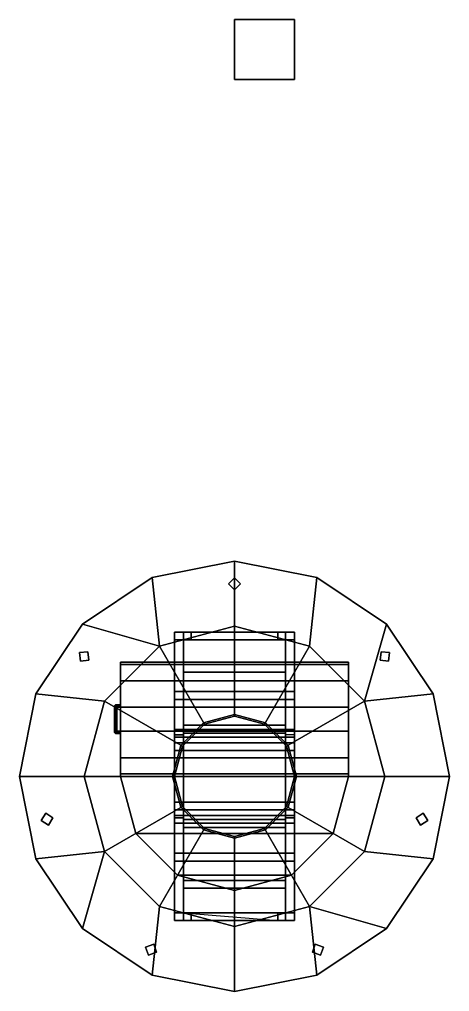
# Model space of a CAD drawing. Header units: millimetres. Extents: x -3.6 to 3.6, y -3.6 to 12.6.
import ezdxf

# ---------------------------------------------------------------- set-up
doc = ezdxf.new("R2010")
doc.units = ezdxf.units.MM
for name, color, linetype in [('antenna', 3, 'Continuous'), ('ladder', 6, 'Continuous'), ('turret', 2, 'Continuous')]:
    doc.layers.add(name, color=color, linetype=linetype)

msp = doc.modelspace()

# ---------------------------------------------------------------- linework, layer by layer
for points in [[(1, 12.59, -0.66), (1, 12.59, -1.66), (0, 12.59, -1.66), (0, 12.59, -0.66)], [(1, 12.59, -1.66), (1, 11.59, -1.66), (0, 11.59, -1.66), (0, 12.59, -1.66)], [(0, 12.59, -1.66), (0, 11.59, -1.66), (0, 11.59, -0.66), (0, 12.59, -0.66)], [(0, 12.59, -0.66), (0, 11.59, -0.66), (1, 11.59, -0.66), (1, 12.59, -0.66)], [(1, 11.59, -0.66), (1, 11.59, -1.66), (1, 12.59, -1.66), (1, 12.59, -0.66)], [(0, 11.59, -0.66), (0, 11.59, -1.66), (1, 11.59, -1.66), (1, 11.59, -0.66)], [(0, 3.58, 0.31), (-1.37, 3.307, 0.31), (-1.37, 3.307, 0.46), (0, 3.58, 0.46)], [(0, 3.58, 0.46), (-1.37, 3.307, 0.46), (-1.25, 2.165, 0.46), (0, 2.5, 0.46)], [(1.37, 3.307, 0.31), (0, 3.58, 0.31), (0, 3.58, 0.46), (1.37, 3.307, 0.46)], [(1.37, 3.307, 0.46), (0, 3.58, 0.46), (0, 2.5, 0.46), (1.25, 2.165, 0.46)], [(-1.37, 3.307, 0.31), (-2.531, 2.531, 0.31), (-2.531, 2.531, 0.46), (-1.37, 3.307, 0.46)], [(-1.37, 3.307, 0.46), (-2.531, 2.531, 0.46), (-1.25, 2.165, 0.46)], [(0, 3.3), (-0.1, 3.2), (-0.1, 3.2, 0.31), (0, 3.3, 0.31)], [(0.1, 3.2), (0, 3.3), (0, 3.3, 0.31), (0.1, 3.2, 0.31)], [(2.531, 2.531, 0.46), (1.37, 3.307, 0.46), (1.25, 2.165, 0.46), (2.165, 1.25, 0.46)], [(2.531, 2.531, 0.31), (1.37, 3.307, 0.31), (1.37, 3.307, 0.46), (2.531, 2.531, 0.46)], [(-0.1, 3.2), (0, 3.1), (0, 3.1, 0.31), (-0.1, 3.2, 0.31)], [(0, 3.1), (0.1, 3.2), (0.1, 3.2, 0.31), (0, 3.1, 0.31)], [(-2.531, 2.531, 0.31), (-3.307, 1.37, 0.31), (-3.307, 1.37, 0.46), (-2.531, 2.531, 0.46)], [(-2.531, 2.531, 0.46), (-3.307, 1.37, 0.46), (-2.165, 1.25, 0.46), (-1.25, 2.165, 0.46)], [(0, 2.5, 0.46), (-1.25, 2.165, 0.46), (-1.25, 2.165, 0.69), (0, 2.5, 0.69)], [(0, 2.5, 0.69), (-1.25, 2.165, 0.69), (-0.5, 0.866, 0.69), (0, 1, 0.69)], [(1.25, 2.165, 0.46), (0, 2.5, 0.46), (0, 2.5, 0.69), (1.25, 2.165, 0.69)], [(1.25, 2.165, 0.69), (0, 2.5, 0.69), (0, 1, 0.69), (0.5, 0.866, 0.69)], [(3.307, 1.37, 0.46), (2.531, 2.531, 0.46), (2.165, 1.25, 0.46)], [(3.307, 1.37, 0.31), (2.531, 2.531, 0.31), (2.531, 2.531, 0.46), (3.307, 1.37, 0.46)], [(-1.25, 2.165, 0.46), (-2.165, 1.25, 0.46), (-2.165, 1.25, 0.69), (-1.25, 2.165, 0.69)], [(-1.25, 2.165, 0.69), (-2.165, 1.25, 0.69), (-0.866, 0.5, 0.69), (-0.5, 0.866, 0.69)], [(2.165, 1.25, 0.69), (1.25, 2.165, 0.69), (0.5, 0.866, 0.69), (0.866, 0.5, 0.69)], [(2.165, 1.25, 0.46), (1.25, 2.165, 0.46), (1.25, 2.165, 0.69), (2.165, 1.25, 0.69)], [(-2.44, 2.073), (-2.58, 2.058), (-2.58, 2.058, 0.31), (-2.44, 2.073, 0.31)], [(-2.58, 2.058), (-2.564, 1.917), (-2.564, 1.917, 0.31), (-2.58, 2.058, 0.31)], [(-2.424, 1.933), (-2.44, 2.073), (-2.44, 2.073, 0.31), (-2.424, 1.933, 0.31)], [(2.44, 2.073), (2.424, 1.933), (2.424, 1.933, 0.31), (2.44, 2.073, 0.31)], [(2.58, 2.058), (2.44, 2.073), (2.44, 2.073, 0.31), (2.58, 2.058, 0.31)], [(2.564, 1.917), (2.58, 2.058), (2.58, 2.058, 0.31), (2.564, 1.917, 0.31)], [(-2.564, 1.917), (-2.424, 1.933), (-2.424, 1.933, 0.31), (-2.564, 1.917, 0.31)], [(2.424, 1.933), (2.564, 1.917), (2.564, 1.917, 0.31), (2.424, 1.933, 0.31)], [(-3.307, 1.37, 0.31), (-3.58, 0, 0.31), (-3.58, 0, 0.46), (-3.307, 1.37, 0.46)], [(-3.307, 1.37, 0.46), (-3.58, 0, 0.46), (-2.5, 0, 0.46), (-2.165, 1.25, 0.46)], [(3.58, 0, 0.46), (3.307, 1.37, 0.46), (2.165, 1.25, 0.46), (2.5, 0, 0.46)], [(3.58, 0, 0.31), (3.307, 1.37, 0.31), (3.307, 1.37, 0.46), (3.58, 0, 0.46)], [(-2.165, 1.25, 0.46), (-2.5, 0, 0.46), (-2.5, 0, 0.69), (-2.165, 1.25, 0.69)], [(-2.165, 1.25, 0.69), (-2.5, 0, 0.69), (-1, 0, 0.69), (-0.866, 0.5, 0.69)], [(2.5, 0, 0.69), (2.165, 1.25, 0.69), (0.866, 0.5, 0.69), (1, 0, 0.69)], [(2.5, 0, 0.46), (2.165, 1.25, 0.46), (2.165, 1.25, 0.69), (2.5, 0, 0.69)], [(0, 1, 0.82), (-0.5, 0.866, 0.82), (-0.515, 0.892, 0.86), (0, 1.03, 0.86)], [(-0.5, 0.866, 0.94), (0, 1, 0.94), (0, 1.03, 0.9), (-0.515, 0.892, 0.9)], [(0, 1.03, 0.86), (-0.515, 0.892, 0.86), (-0.515, 0.892, 0.9), (0, 1.03, 0.9)], [(0, 1, 0.94), (-0.5, 0.866, 0.94), (-0.5, 0.866, 1.09), (0, 1, 1.09)], [(0, 1, 0.69), (-0.5, 0.866, 0.69), (-0.5, 0.866, 0.82), (0, 1, 0.82)], [(0.5, 0.866, 0.82), (0, 1, 0.82), (0, 1.03, 0.86), (0.515, 0.892, 0.86)], [(0, 1, 0.94), (0.5, 0.866, 0.94), (0.515, 0.892, 0.9), (0, 1.03, 0.9)], [(0.515, 0.892, 0.86), (0, 1.03, 0.86), (0, 1.03, 0.9), (0.515, 0.892, 0.9)], [(0.5, 0.866, 0.94), (0, 1, 0.94), (0, 1, 1.09), (0.5, 0.866, 1.09)], [(0.5, 0.866, 0.69), (0, 1, 0.69), (0, 1, 0.82), (0.5, 0.866, 0.82)], [(-0.5, 0.866, 0.82), (-0.866, 0.5, 0.82), (-0.892, 0.515, 0.86), (-0.515, 0.892, 0.86)], [(-0.866, 0.5, 0.94), (-0.5, 0.866, 0.94), (-0.515, 0.892, 0.9), (-0.892, 0.515, 0.9)], [(-0.515, 0.892, 0.86), (-0.892, 0.515, 0.86), (-0.892, 0.515, 0.9), (-0.515, 0.892, 0.9)], [(-0.5, 0.866, 0.94), (-0.866, 0.5, 0.94), (-0.866, 0.5, 1.09), (-0.5, 0.866, 1.09)], [(-0.5, 0.866, 0.69), (-0.866, 0.5, 0.69), (-0.866, 0.5, 0.82), (-0.5, 0.866, 0.82)], [(0.866, 0.5, 0.82), (0.5, 0.866, 0.82), (0.515, 0.892, 0.86), (0.892, 0.515, 0.86)], [(0.5, 0.866, 0.94), (0.866, 0.5, 0.94), (0.892, 0.515, 0.9), (0.515, 0.892, 0.9)], [(0.866, 0.5, 0.94), (0.5, 0.866, 0.94), (0.5, 0.866, 1.09), (0.866, 0.5, 1.09)], [(0.866, 0.5, 0.69), (0.5, 0.866, 0.69), (0.5, 0.866, 0.82), (0.866, 0.5, 0.82)], [(0.892, 0.515, 0.86), (0.515, 0.892, 0.86), (0.515, 0.892, 0.9), (0.892, 0.515, 0.9)], [(-0.866, 0.5, 0.82), (-1, 0, 0.82), (-1.03, 0, 0.86), (-0.892, 0.515, 0.86)], [(-1, 0, 0.94), (-0.866, 0.5, 0.94), (-0.892, 0.515, 0.9), (-1.03, 0, 0.9)], [(-0.892, 0.515, 0.86), (-1.03, 0, 0.86), (-1.03, 0, 0.9), (-0.892, 0.515, 0.9)], [(-0.866, 0.5, 0.94), (-1, 0, 0.94), (-1, 0, 1.09), (-0.866, 0.5, 1.09)], [(-0.866, 0.5, 0.69), (-1, 0, 0.69), (-1, 0, 0.82), (-0.866, 0.5, 0.82)], [(1, 0, 0.82), (0.866, 0.5, 0.82), (0.892, 0.515, 0.86), (1.03, 0, 0.86)], [(0.866, 0.5, 0.94), (1, 0, 0.94), (1.03, 0, 0.9), (0.892, 0.515, 0.9)], [(1, 0, 0.94), (0.866, 0.5, 0.94), (0.866, 0.5, 1.09), (1, 0, 1.09)], [(1, 0, 0.69), (0.866, 0.5, 0.69), (0.866, 0.5, 0.82), (1, 0, 0.82)], [(1.03, 0, 0.86), (0.892, 0.515, 0.86), (0.892, 0.515, 0.9), (1.03, 0, 0.9)], [(-3.58, 0, 0.31), (-3.307, -1.37, 0.31), (-3.307, -1.37, 0.46), (-3.58, 0, 0.46)], [(-3.58, 0, 0.46), (-3.307, -1.37, 0.46), (-2.165, -1.25, 0.46), (-2.5, 0, 0.46)], [(-2.5, 0, 0.46), (-2.165, -1.25, 0.46), (-2.165, -1.25, 0.69), (-2.5, 0, 0.69)], [(-2.5, 0, 0.69), (-2.165, -1.25, 0.69), (-0.866, -0.5, 0.69), (-1, 0, 0.69)], [(-1, 0, 0.82), (-0.866, -0.5, 0.82), (-0.892, -0.515, 0.86), (-1.03, 0, 0.86)], [(-1.03, 0, 0.86), (-0.892, -0.515, 0.86), (-0.892, -0.515, 0.9), (-1.03, 0, 0.9)], [(-1, 0, 0.94), (-0.866, -0.5, 0.94), (-0.866, -0.5, 1.09), (-1, 0, 1.09)], [(-1, 0, 0.69), (-0.866, -0.5, 0.69), (-0.866, -0.5, 0.82), (-1, 0, 0.82)], [(0.866, -0.5, 0.94), (1, 0, 0.94), (1, 0, 1.09), (0.866, -0.5, 1.09)], [(0.866, -0.5, 0.82), (1, 0, 0.82), (1.03, 0, 0.86), (0.892, -0.515, 0.86)], [(0.866, -0.5, 0.69), (1, 0, 0.69), (1, 0, 0.82), (0.866, -0.5, 0.82)], [(0.892, -0.515, 0.86), (1.03, 0, 0.86), (1.03, 0, 0.9), (0.892, -0.515, 0.9)], [(2.165, -1.25, 0.46), (2.5, 0, 0.46), (2.5, 0, 0.69), (2.165, -1.25, 0.69)], [(3.307, -1.37, 0.31), (3.58, 0, 0.31), (3.58, 0, 0.46), (3.307, -1.37, 0.46)], [(-0.866, -0.5, 0.94), (-1, 0, 0.94), (-1.03, 0, 0.9), (-0.892, -0.515, 0.9)], [(1, 0, 0.94), (0.866, -0.5, 0.94), (0.892, -0.515, 0.9), (1.03, 0, 0.9)], [(2.165, -1.25, 0.69), (2.5, 0, 0.69), (1, 0, 0.69), (0.866, -0.5, 0.69)], [(3.307, -1.37, 0.46), (3.58, 0, 0.46), (2.5, 0, 0.46), (2.165, -1.25, 0.46)], [(-3.142, -0.615), (-3.217, -0.734), (-3.217, -0.734, 0.31), (-3.142, -0.615, 0.31)], [(-3.022, -0.69), (-3.142, -0.615), (-3.142, -0.615, 0.31), (-3.022, -0.69, 0.31)], [(-2.165, -1.25, 0.69), (-1.25, -2.165, 0.69), (-0.5, -0.866, 0.69), (-0.866, -0.5, 0.69)], [(-0.866, -0.5, 0.82), (-0.5, -0.866, 0.82), (-0.515, -0.892, 0.86), (-0.892, -0.515, 0.86)], [(-0.5, -0.866, 0.94), (-0.866, -0.5, 0.94), (-0.892, -0.515, 0.9), (-0.515, -0.892, 0.9)], [(-0.892, -0.515, 0.86), (-0.515, -0.892, 0.86), (-0.515, -0.892, 0.9), (-0.892, -0.515, 0.9)], [(-0.866, -0.5, 0.94), (-0.5, -0.866, 0.94), (-0.5, -0.866, 1.09), (-0.866, -0.5, 1.09)], [(-0.866, -0.5, 0.69), (-0.5, -0.866, 0.69), (-0.5, -0.866, 0.82), (-0.866, -0.5, 0.82)], [(0.5, -0.866, 0.94), (0.866, -0.5, 0.94), (0.866, -0.5, 1.09), (0.5, -0.866, 1.09)], [(0.5, -0.866, 0.82), (0.866, -0.5, 0.82), (0.892, -0.515, 0.86), (0.515, -0.892, 0.86)], [(0.5, -0.866, 0.69), (0.866, -0.5, 0.69), (0.866, -0.5, 0.82), (0.5, -0.866, 0.82)], [(0.866, -0.5, 0.94), (0.5, -0.866, 0.94), (0.515, -0.892, 0.9), (0.892, -0.515, 0.9)], [(1.25, -2.165, 0.69), (2.165, -1.25, 0.69), (0.866, -0.5, 0.69), (0.5, -0.866, 0.69)], [(0.515, -0.892, 0.86), (0.892, -0.515, 0.86), (0.892, -0.515, 0.9), (0.515, -0.892, 0.9)], [(3.142, -0.615), (3.022, -0.69), (3.022, -0.69, 0.31), (3.142, -0.615, 0.31)], [(3.217, -0.734), (3.142, -0.615), (3.142, -0.615, 0.31), (3.217, -0.734, 0.31)], [(-3.217, -0.734), (-3.098, -0.81), (-3.098, -0.81, 0.31), (-3.217, -0.734, 0.31)], [(-3.098, -0.81), (-3.022, -0.69), (-3.022, -0.69, 0.31), (-3.098, -0.81, 0.31)], [(3.022, -0.69), (3.098, -0.81), (3.098, -0.81, 0.31), (3.022, -0.69, 0.31)], [(3.098, -0.81), (3.217, -0.734), (3.217, -0.734, 0.31), (3.098, -0.81, 0.31)], [(-1.25, -2.165, 0.69), (0, -2.5, 0.69), (0, -1, 0.69), (-0.5, -0.866, 0.69)], [(-0.5, -0.866, 0.82), (0, -1, 0.82), (0, -1.03, 0.86), (-0.515, -0.892, 0.86)], [(0, -1, 0.94), (-0.5, -0.866, 0.94), (-0.515, -0.892, 0.9), (0, -1.03, 0.9)], [(-0.515, -0.892, 0.86), (0, -1.03, 0.86), (0, -1.03, 0.9), (-0.515, -0.892, 0.9)], [(-0.5, -0.866, 0.94), (0, -1, 0.94), (0, -1, 1.09), (-0.5, -0.866, 1.09)], [(-0.5, -0.866, 0.69), (0, -1, 0.69), (0, -1, 0.82), (-0.5, -0.866, 0.82)], [(0, -1, 0.94), (0.5, -0.866, 0.94), (0.5, -0.866, 1.09), (0, -1, 1.09)], [(0, -1, 0.82), (0.5, -0.866, 0.82), (0.515, -0.892, 0.86), (0, -1.03, 0.86)], [(0, -1, 0.69), (0.5, -0.866, 0.69), (0.5, -0.866, 0.82), (0, -1, 0.82)], [(0.5, -0.866, 0.94), (0, -1, 0.94), (0, -1.03, 0.9), (0.515, -0.892, 0.9)], [(0, -2.5, 0.69), (1.25, -2.165, 0.69), (0.5, -0.866, 0.69), (0, -1, 0.69)], [(0, -1.03, 0.86), (0.515, -0.892, 0.86), (0.515, -0.892, 0.9), (0, -1.03, 0.9)], [(-3.307, -1.37, 0.46), (-2.531, -2.531, 0.46), (-2.165, -1.25, 0.46)], [(-2.531, -2.531, 0.46), (-1.37, -3.307, 0.46), (-1.25, -2.165, 0.46), (-2.165, -1.25, 0.46)], [(-2.165, -1.25, 0.46), (-1.25, -2.165, 0.46), (-1.25, -2.165, 0.69), (-2.165, -1.25, 0.69)], [(1.25, -2.165, 0.46), (2.165, -1.25, 0.46), (2.165, -1.25, 0.69), (1.25, -2.165, 0.69)], [(2.531, -2.531, 0.46), (3.307, -1.37, 0.46), (2.165, -1.25, 0.46), (1.25, -2.165, 0.46)], [(-3.307, -1.37, 0.31), (-2.531, -2.531, 0.31), (-2.531, -2.531, 0.46), (-3.307, -1.37, 0.46)], [(2.531, -2.531, 0.31), (3.307, -1.37, 0.31), (3.307, -1.37, 0.46), (2.531, -2.531, 0.46)], [(-1.37, -3.307, 0.46), (0, -3.58, 0.46), (0, -2.5, 0.46), (-1.25, -2.165, 0.46)], [(-1.25, -2.165, 0.46), (0, -2.5, 0.46), (0, -2.5, 0.69), (-1.25, -2.165, 0.69)], [(0, -2.5, 0.46), (1.25, -2.165, 0.46), (1.25, -2.165, 0.69), (0, -2.5, 0.69)], [(0, -3.58, 0.46), (1.37, -3.307, 0.46), (1.25, -2.165, 0.46), (0, -2.5, 0.46)], [(1.37, -3.307, 0.46), (2.531, -2.531, 0.46), (1.25, -2.165, 0.46)], [(-2.531, -2.531, 0.31), (-1.37, -3.307, 0.31), (-1.37, -3.307, 0.46), (-2.531, -2.531, 0.46)], [(1.37, -3.307, 0.31), (2.531, -2.531, 0.31), (2.531, -2.531, 0.46), (1.37, -3.307, 0.46)], [(-1.345, -2.793), (-1.479, -2.84), (-1.479, -2.84, 0.31), (-1.345, -2.793, 0.31)], [(-1.479, -2.84), (-1.432, -2.973), (-1.432, -2.973, 0.31), (-1.479, -2.84, 0.31)], [(-1.298, -2.926), (-1.345, -2.793), (-1.345, -2.793, 0.31), (-1.298, -2.926, 0.31)], [(1.345, -2.793), (1.298, -2.926), (1.298, -2.926, 0.31), (1.345, -2.793, 0.31)], [(1.479, -2.84), (1.345, -2.793), (1.345, -2.793, 0.31), (1.479, -2.84, 0.31)], [(1.432, -2.973), (1.479, -2.84), (1.479, -2.84, 0.31), (1.432, -2.973, 0.31)], [(-1.432, -2.973), (-1.298, -2.926), (-1.298, -2.926, 0.31), (-1.432, -2.973, 0.31)], [(1.298, -2.926), (1.432, -2.973), (1.432, -2.973, 0.31), (1.298, -2.926, 0.31)], [(-1.37, -3.307, 0.31), (0, -3.58, 0.31), (0, -3.58, 0.46), (-1.37, -3.307, 0.46)], [(0, -3.58, 0.31), (1.37, -3.307, 0.31), (1.37, -3.307, 0.46), (0, -3.58, 0.46)]]:
    msp.add_3dface(points)
at = {"layer": 'antenna'}
for points in [[(-1, 2.4, 5.8), (-1, 2.4, 4.04), (-1, 2.27, 4.17), (-1, 2.27, 5.67)], [(-0.85, 2.4, 5.8), (-0.85, 2.4, 4.04), (-1, 2.4, 4.04), (-1, 2.4, 5.8)], [(-1, -2.27, 4.17), (-1, 2.27, 4.17), (-1, 2.4, 4.04), (-1, -2.4, 4.04)], [(-1, -2.4, 4.04), (-1, 2.4, 4.04), (-0.85, 2.4, 4.04), (-0.85, -2.4, 4.04)], [(-1, -2.4, 5.8), (-1, 2.4, 5.8), (-1, 2.27, 5.67), (-1, -2.27, 5.67)], [(-0.85, -2.4, 5.8), (-0.85, 2.4, 5.8), (-1, 2.4, 5.8), (-1, -2.4, 5.8)], [(-1, 2.27, 5.54), (-1, 2.27, 4.17), (-0.85, 2.27, 4.17), (-0.85, 2.27, 5.54)], [(-1, 0.56, 4.17), (-1, 2.27, 5.67), (-1, 2.27, 5.54), (-1, 0.69, 4.17)], [(-0.85, 0.56, 4.17), (-0.85, 2.27, 5.67), (-1, 2.27, 5.67), (-1, 0.56, 4.17)], [(-1, 0.69, 4.17), (-1, 2.27, 5.54), (-0.85, 2.27, 5.54), (-0.85, 0.69, 4.17)], [(-0.85, -2.27, 4.17), (-0.85, 2.27, 4.17), (-1, 2.27, 4.17), (-1, -2.27, 4.17)], [(-1, -2.27, 5.67), (-1, 2.27, 5.67), (-0.85, 2.27, 5.67), (-0.85, -2.27, 5.67)], [(-1, 2.27, 5.54), (-1, 2.27, 5.67), (-0.85, 2.27, 5.67), (-0.85, 2.27, 5.54)], [(-0.85, 2.27, 4.17), (-0.85, 2.4, 4.04), (-0.85, 2.4, 5.8), (-0.85, 2.27, 5.67)], [(-0.85, 2.27, 5.3), (-0.85, 2.4, 5.3), (0.72, 2.4, 4.47), (0.72, 2.27, 4.47)], [(0.72, 2.4, 4.47), (-0.85, 2.4, 5.3), (-0.72, 2.4, 5.3), (0.85, 2.4, 4.47)], [(-0.85, 2.4, 4.47), (0.72, 2.4, 5.3), (0.85, 2.4, 5.3), (-0.72, 2.4, 4.47)], [(-0.85, 2.27, 4.47), (0.72, 2.27, 5.3), (0.72, 2.4, 5.3), (-0.85, 2.4, 4.47)], [(-0.85, 2.4, 4.04), (-0.85, 2.27, 4.17), (-0.85, -2.27, 4.17), (-0.85, -2.4, 4.04)], [(0.85, 2.4, 4.34), (-0.85, 2.4, 4.34), (-0.85, 2.4, 4.47), (0.85, 2.4, 4.47)], [(-0.85, 2.27, 4.34), (-0.85, 2.4, 4.34), (0.85, 2.4, 4.34), (0.85, 2.27, 4.34)], [(-0.85, 2.27, 5.67), (-0.85, 2.4, 5.8), (-0.85, -2.4, 5.8), (-0.85, -2.27, 5.67)], [(0.85, 2.4, 5.3), (-0.85, 2.4, 5.3), (-0.85, 2.4, 5.43), (0.85, 2.4, 5.43)], [(-0.85, 2.27, 5.43), (-0.85, 2.4, 5.43), (-0.85, 2.4, 5.3), (-0.85, 2.27, 5.3)], [(-0.72, 2.27, 5.3), (-0.72, 2.4, 5.3), (-0.85, 2.4, 5.3), (-0.85, 2.27, 5.3)], [(0.85, 2.4, 5.43), (-0.85, 2.4, 5.43), (-0.85, 2.27, 5.43), (0.85, 2.27, 5.43)], [(-0.85, 2.27, 5.54), (-0.85, 2.27, 5.67), (-0.85, 0.56, 4.17), (-0.85, 0.69, 4.17)], [(0.85, 2.27, 4.47), (-0.72, 2.27, 5.3), (-0.85, 2.27, 5.3), (0.72, 2.27, 4.47)], [(-0.72, 2.27, 4.47), (0.85, 2.27, 5.3), (0.72, 2.27, 5.3), (-0.85, 2.27, 4.47)], [(0.85, 2.27, 4.47), (-0.85, 2.27, 4.47), (-0.85, 2.27, 4.34), (0.85, 2.27, 4.34)], [(0.85, 2.27, 5.43), (-0.85, 2.27, 5.43), (-0.85, 2.27, 5.3), (0.85, 2.27, 5.3)], [(0.85, 2.4, 4.47), (-0.72, 2.4, 5.3), (-0.72, 2.27, 5.3), (0.85, 2.27, 4.47)], [(0.85, 2.4, 5.3), (0.85, 2.27, 5.3), (-0.72, 2.27, 4.47), (-0.72, 2.4, 4.47)], [(0.72, 2.4, 4.47), (-0.72, 2.4, 4.47), (-0.72, 2.27, 4.47), (0.72, 2.27, 4.47)], [(-0.72, 2.27, 5.3), (-0.72, 2.4, 5.3), (0.72, 2.4, 5.3), (0.72, 2.27, 5.3)], [(0.85, 2.4, 5.8), (0.85, 2.4, 4.04), (0.85, 2.27, 4.17), (0.85, 2.27, 5.67)], [(1, 2.4, 5.8), (1, 2.4, 4.04), (0.85, 2.4, 4.04), (0.85, 2.4, 5.8)], [(0.85, -2.27, 4.17), (0.85, 2.27, 4.17), (0.85, 2.4, 4.04), (0.85, -2.4, 4.04)], [(0.85, -2.4, 4.04), (0.85, 2.4, 4.04), (1, 2.4, 4.04), (1, -2.4, 4.04)], [(0.85, -2.4, 5.8), (0.85, 2.4, 5.8), (0.85, 2.27, 5.67), (0.85, -2.27, 5.67)], [(1, -2.4, 5.8), (1, 2.4, 5.8), (0.85, 2.4, 5.8), (0.85, -2.4, 5.8)], [(0.85, 2.27, 5.67), (0.85, 2.27, 4.17), (1, 2.27, 4.17), (1, 2.27, 5.67)], [(0.85, 0.69, 4.17), (0.85, 2.27, 5.54), (1, 2.27, 5.54), (1, 0.69, 4.17)], [(1, 0.56, 4.17), (1, 2.27, 5.67), (0.85, 2.27, 5.67), (0.85, 0.56, 4.17)], [(0.85, 0.56, 4.17), (0.85, 2.27, 5.67), (0.85, 2.27, 5.54), (0.85, 0.69, 4.17)], [(1, -2.27, 4.17), (1, 2.27, 4.17), (0.85, 2.27, 4.17), (0.85, -2.27, 4.17)], [(0.85, -2.27, 5.67), (0.85, 2.27, 5.67), (1, 2.27, 5.67), (1, -2.27, 5.67)], [(0.85, 2.27, 5.54), (0.85, 2.27, 5.67), (1, 2.27, 5.67), (1, 2.27, 5.54)], [(1, 2.27, 4.17), (1, 2.4, 4.04), (1, 2.4, 5.8), (1, 2.27, 5.67)], [(1, 2.4, 4.04), (1, 2.27, 4.17), (1, -2.27, 4.17), (1, -2.4, 4.04)], [(1, 2.27, 5.67), (1, 2.4, 5.8), (1, -2.4, 5.8), (1, -2.27, 5.67)], [(1, 2.27, 5.54), (1, 2.27, 5.67), (1, 0.56, 4.17), (1, 0.69, 4.17)], [(0.85, 1.86, 5.67), (-0.85, 1.86, 5.67), (-0.85, 1.86, 5.8), (0.85, 1.86, 5.8)], [(-0.85, 1.73, 5.67), (-0.85, 1.86, 5.67), (0.85, 1.86, 5.67), (0.85, 1.73, 5.67)], [(0.85, 1.86, 5.8), (-0.85, 1.86, 5.8), (-0.85, 1.73, 5.8), (0.85, 1.73, 5.8)], [(0.85, 1.73, 5.8), (-0.85, 1.73, 5.8), (-0.85, 1.73, 5.67), (0.85, 1.73, 5.67)], [(-0.85, 1.41, 4.04), (-0.85, 1.41, 3.453), (-1, 1.41, 3.453), (-1, 1.41, 4.04)], [(-1, 1.41, 4.04), (-1, 1.41, 3.453), (-1, 1.28, 3.476), (-1, 1.28, 4.04)], [(-0.85, 1.28, 3.476), (-0.85, 1.41, 3.453), (-0.85, 1.41, 4.04), (-0.85, 1.28, 4.04)], [(0.85, 1.41, 4.04), (-0.85, 1.41, 4.04), (-0.85, 1.41, 4.17), (0.85, 1.41, 4.17)], [(-0.85, 1.28, 4.04), (-0.85, 1.41, 4.04), (0.85, 1.41, 4.04), (0.85, 1.28, 4.04)], [(0.85, 1.41, 4.17), (-0.85, 1.41, 4.17), (-0.85, 1.28, 4.17), (0.85, 1.28, 4.17)], [(1, 1.41, 4.04), (1, 1.41, 3.453), (0.85, 1.41, 3.453), (0.85, 1.41, 4.04)], [(0.85, 1.41, 4.04), (0.85, 1.41, 3.453), (0.85, 1.28, 3.476), (0.85, 1.28, 4.04)], [(1, 1.28, 3.476), (1, 1.41, 3.453), (1, 1.41, 4.04), (1, 1.28, 4.04)], [(-1, 1.28, 4.04), (-1, 0.78, 3.62), (-0.85, 0.78, 3.62), (-0.85, 1.28, 4.04)], [(-1, 1.28, 3.92), (-1, 0.78, 3.5), (-1, 0.78, 3.62), (-1, 1.28, 4.04)], [(-0.85, 1.28, 3.92), (-0.85, 0.78, 3.5), (-1, 0.78, 3.5), (-1, 1.28, 3.92)], [(-1, 1.28, 3.92), (-1, 1.28, 3.476), (-0.85, 1.28, 3.476), (-0.85, 1.28, 3.92)], [(-0.85, 0.78, 3.62), (-0.85, 0.78, 3.5), (-0.85, 1.28, 3.92), (-0.85, 1.28, 4.04)], [(0.85, 1.28, 4.17), (-0.85, 1.28, 4.17), (-0.85, 1.28, 4.04), (0.85, 1.28, 4.04)], [(1, 1.28, 3.92), (1, 0.78, 3.5), (0.85, 0.78, 3.5), (0.85, 1.28, 3.92)], [(0.85, 1.28, 3.92), (0.85, 0.78, 3.5), (0.85, 0.78, 3.62), (0.85, 1.28, 4.04)], [(0.85, 1.28, 4.04), (0.85, 0.78, 3.62), (1, 0.78, 3.62), (1, 1.28, 4.04)], [(0.85, 1.28, 3.92), (0.85, 1.28, 3.476), (1, 1.28, 3.476), (1, 1.28, 3.92)], [(1, 0.78, 3.62), (1, 0.78, 3.5), (1, 1.28, 3.92), (1, 1.28, 4.04)], [(0.85, 0.85, 5.67), (-0.85, 0.85, 5.67), (-0.85, 0.85, 5.8), (0.85, 0.85, 5.8)], [(-0.85, 0.72, 5.67), (-0.85, 0.85, 5.67), (0.85, 0.85, 5.67), (0.85, 0.72, 5.67)], [(0.85, 0.85, 5.8), (-0.85, 0.85, 5.8), (-0.85, 0.72, 5.8), (0.85, 0.72, 5.8)], [(-1, 0.78, 4.04), (-1, 0.78, 3.62), (-1, 0.65, 3.482), (-1, 0.65, 4.04)], [(-0.85, 0.78, 4.04), (-0.85, 0.78, 3.62), (-1, 0.78, 3.62), (-1, 0.78, 4.04)], [(-1, 0.78, 3.62), (-1, 0.78, 3.5), (-1, 0.75, 3.5)], [(-1, 0.78, 3.62), (-1, 0.75, 3.5), (-1, 0.65, 3.482)], [(-0.85, 0.69, 4.17), (-0.85, 0.56, 4.17), (-1, 0.56, 4.17), (-1, 0.69, 4.17)], [(-1, 0.65, 4.04), (-1, 0.65, 3.482), (-0.85, 0.65, 3.482), (-0.85, 0.65, 4.04)], [(-0.85, 0.65, 3.482), (-0.85, 0.78, 3.62), (-0.85, 0.78, 4.04), (-0.85, 0.65, 4.04)], [(0.85, 0.78, 4.04), (-0.85, 0.78, 4.04), (-0.85, 0.78, 4.17), (0.85, 0.78, 4.17)], [(-0.85, 0.65, 4.04), (-0.85, 0.78, 4.04), (0.85, 0.78, 4.04), (0.85, 0.65, 4.04)], [(0.85, 0.78, 4.17), (-0.85, 0.78, 4.17), (-0.85, 0.65, 4.17), (0.85, 0.65, 4.17)], [(-0.85, 0.75, 3.5), (-0.85, 0.78, 3.5), (-0.85, 0.78, 3.62)], [(-0.85, 0.65, 3.482), (-0.85, 0.75, 3.5), (-0.85, 0.78, 3.62)], [(0.85, 0.72, 5.8), (-0.85, 0.72, 5.8), (-0.85, 0.72, 5.67), (0.85, 0.72, 5.67)], [(0.85, 0.65, 4.17), (-0.85, 0.65, 4.17), (-0.85, 0.65, 4.04), (0.85, 0.65, 4.04)], [(1, 0.78, 4.04), (1, 0.78, 3.62), (0.85, 0.78, 3.62), (0.85, 0.78, 4.04)], [(0.85, 0.78, 4.04), (0.85, 0.78, 3.62), (0.85, 0.65, 3.482), (0.85, 0.65, 4.04)], [(0.85, 0.78, 3.62), (0.85, 0.75, 3.5), (0.85, 0.65, 3.482)], [(0.85, 0.78, 3.62), (0.85, 0.78, 3.5), (0.85, 0.75, 3.5)], [(0.85, 0.65, 4.04), (0.85, 0.65, 3.482), (1, 0.65, 3.482), (1, 0.65, 4.04)], [(1, 0.65, 3.482), (1, 0.78, 3.62), (1, 0.78, 4.04), (1, 0.65, 4.04)], [(1, 0.65, 3.482), (1, 0.75, 3.5), (1, 0.78, 3.62)], [(1, 0.75, 3.5), (1, 0.78, 3.5), (1, 0.78, 3.62)], [(-1, 0.56, 5.67), (-1, 0.56, 4.17), (-1, 0.43, 4.17), (-1, 0.43, 5.67)], [(-0.85, 0.56, 5.67), (-0.85, 0.56, 4.17), (-1, 0.56, 4.17), (-1, 0.56, 5.67)], [(-1, 0.43, 4.17), (-1, 0.56, 4.17), (-0.85, 0.56, 4.17), (-0.85, 0.43, 4.17)], [(-0.85, 0.43, 4.17), (-0.85, 0.56, 4.17), (-0.85, 0.56, 5.67), (-0.85, 0.43, 5.67)], [(-0.85, 0.43, 4.17), (-0.85, 0.56, 4.17), (-0.85, 0.56, 4.04), (-0.85, 0.43, 4.04)], [(0.85, 0.56, 4.04), (-0.85, 0.56, 4.04), (-0.85, 0.56, 4.17), (0.85, 0.56, 4.17)], [(-0.85, 0.43, 4.04), (-0.85, 0.56, 4.04), (0.85, 0.56, 4.04), (0.85, 0.43, 4.04)], [(0.85, 0.56, 4.17), (-0.85, 0.56, 4.17), (-0.85, 0.43, 4.17), (0.85, 0.43, 4.17)], [(0.85, 0.56, 5.8), (-0.85, 0.56, 5.8), (-0.85, 0.43, 5.8), (0.85, 0.43, 5.8)], [(-0.85, 0.43, 5.67), (-0.85, 0.56, 5.67), (0.85, 0.56, 5.67), (0.85, 0.43, 5.67)], [(0.85, 0.56, 5.67), (-0.85, 0.56, 5.67), (-0.85, 0.56, 5.8), (0.85, 0.56, 5.8)], [(1, 0.56, 5.67), (1, 0.56, 4.17), (0.85, 0.56, 4.17), (0.85, 0.56, 5.67)], [(0.85, 0.56, 5.67), (0.85, 0.56, 4.17), (0.85, 0.43, 4.17), (0.85, 0.43, 5.67)], [(0.85, 0.43, 4.04), (0.85, 0.56, 4.04), (0.85, 0.56, 4.17), (0.85, 0.43, 4.17)], [(0.85, 0.43, 4.17), (0.85, 0.56, 4.17), (1, 0.56, 4.17), (1, 0.43, 4.17)], [(1, 0.43, 4.17), (1, 0.56, 4.17), (1, 0.56, 5.67), (1, 0.43, 5.67)], [(-1, 0.43, 5.67), (-1, 0.43, 4.17), (-0.85, 0.43, 4.17), (-0.85, 0.43, 5.67)], [(0.85, 0.43, 4.17), (-0.85, 0.43, 4.17), (-0.85, 0.43, 4.04), (0.85, 0.43, 4.04)], [(0.85, 0.43, 5.8), (-0.85, 0.43, 5.8), (-0.85, 0.43, 5.67), (0.85, 0.43, 5.67)], [(0.85, 0.43, 5.67), (0.85, 0.43, 4.17), (1, 0.43, 4.17), (1, 0.43, 5.67)], [(-1, -2.4, 1.44), (-1, -2.27, 1.57), (-1, 0, 1.57), (-1, 0, 1.44)], [(-1, 0, 1.57), (-1, -2.27, 1.57), (-0.85, -2.27, 1.57), (-0.85, 0, 1.57)], [(-0.85, 0, 1.44), (-0.85, -2.4, 1.44), (-1, -2.4, 1.44), (-1, 0, 1.44)], [(-1, -2.27, 3.07), (-1, -2.4, 3.2), (-1, 0, 3.2), (-1, 0, 3.07)], [(-1, 0, 3.2), (-1, -2.4, 3.2), (-0.85, -2.4, 3.2), (-0.85, 0, 3.2)], [(-0.85, 0, 3.07), (-0.85, -2.27, 3.07), (-1, -2.27, 3.07), (-1, 0, 3.07)], [(-0.85, 0, 1.57), (-0.85, -2.27, 1.57), (-0.85, -2.4, 1.44), (-0.85, 0, 1.44)], [(-0.85, 0, 3.2), (-0.85, -2.4, 3.2), (-0.85, -2.27, 3.07), (-0.85, 0, 3.07)], [(1, 0, 1.44), (1, -2.4, 1.44), (0.85, -2.4, 1.44), (0.85, 0, 1.44)], [(0.85, -2.4, 1.44), (0.85, -2.27, 1.57), (0.85, 0, 1.57), (0.85, 0, 1.44)], [(0.85, 0, 1.57), (0.85, -2.27, 1.57), (1, -2.27, 1.57), (1, 0, 1.57)], [(0.85, 0, 3.2), (0.85, -2.4, 3.2), (1, -2.4, 3.2), (1, 0, 3.2)], [(0.85, -2.27, 3.07), (0.85, -2.4, 3.2), (0.85, 0, 3.2), (0.85, 0, 3.07)], [(1, 0, 3.07), (1, -2.27, 3.07), (0.85, -2.27, 3.07), (0.85, 0, 3.07)], [(1, 0, 1.57), (1, -2.27, 1.57), (1, -2.4, 1.44), (1, 0, 1.44)], [(1, 0, 3.2), (1, -2.4, 3.2), (1, -2.27, 3.07), (1, 0, 3.07)], [(-1, -0.43, 1.57), (-1, -0.56, 1.57), (-1, -0.56, 3.07), (-1, -0.43, 3.07)], [(-0.85, -0.43, 3.07), (-0.85, -0.43, 1.57), (-1, -0.43, 1.57), (-1, -0.43, 3.07)], [(-0.85, -0.43, 5.67), (-0.85, -0.43, 4.17), (-1, -0.43, 4.17), (-1, -0.43, 5.67)], [(-1, -0.43, 4.17), (-1, -0.56, 4.17), (-1, -0.56, 5.67), (-1, -0.43, 5.67)], [(-0.85, -0.43, 4.17), (-0.85, -0.56, 4.17), (-1, -0.56, 4.17), (-1, -0.43, 4.17)], [(-0.85, -0.56, 3.07), (-0.85, -0.56, 1.57), (-0.85, -0.43, 1.57), (-0.85, -0.43, 3.07)], [(-0.85, -0.43, 3.2), (0.85, -0.43, 3.2), (0.85, -0.43, 3.07), (-0.85, -0.43, 3.07)], [(-0.85, -0.56, 3.2), (0.85, -0.56, 3.2), (0.85, -0.43, 3.2), (-0.85, -0.43, 3.2)], [(0.85, -0.43, 3.07), (0.85, -0.56, 3.07), (-0.85, -0.56, 3.07), (-0.85, -0.43, 3.07)], [(-0.85, -0.56, 1.57), (0.85, -0.56, 1.57), (0.85, -0.43, 1.57), (-0.85, -0.43, 1.57)], [(-0.85, -0.43, 1.57), (0.85, -0.43, 1.57), (0.85, -0.43, 1.44), (-0.85, -0.43, 1.44)], [(0.85, -0.43, 1.44), (0.85, -0.56, 1.44), (-0.85, -0.56, 1.44), (-0.85, -0.43, 1.44)], [(-0.85, -0.56, 5.67), (-0.85, -0.56, 4.17), (-0.85, -0.43, 4.17), (-0.85, -0.43, 5.67)], [(-0.85, -0.43, 4.17), (0.85, -0.43, 4.17), (0.85, -0.43, 4.04), (-0.85, -0.43, 4.04)], [(-0.85, -0.43, 4.04), (-0.85, -0.56, 4.04), (-0.85, -0.56, 4.17), (-0.85, -0.43, 4.17)], [(0.85, -0.43, 4.04), (0.85, -0.56, 4.04), (-0.85, -0.56, 4.04), (-0.85, -0.43, 4.04)], [(-0.85, -0.56, 4.17), (0.85, -0.56, 4.17), (0.85, -0.43, 4.17), (-0.85, -0.43, 4.17)], [(-0.85, -0.43, 5.8), (0.85, -0.43, 5.8), (0.85, -0.43, 5.67), (-0.85, -0.43, 5.67)], [(0.85, -0.43, 5.67), (0.85, -0.56, 5.67), (-0.85, -0.56, 5.67), (-0.85, -0.43, 5.67)], [(-0.85, -0.56, 5.8), (0.85, -0.56, 5.8), (0.85, -0.43, 5.8), (-0.85, -0.43, 5.8)], [(0.85, -0.43, 1.57), (0.85, -0.56, 1.57), (0.85, -0.56, 3.07), (0.85, -0.43, 3.07)], [(1, -0.43, 3.07), (1, -0.43, 1.57), (0.85, -0.43, 1.57), (0.85, -0.43, 3.07)], [(0.85, -0.43, 4.17), (0.85, -0.56, 4.17), (0.85, -0.56, 5.67), (0.85, -0.43, 5.67)], [(1, -0.43, 5.67), (1, -0.43, 4.17), (0.85, -0.43, 4.17), (0.85, -0.43, 5.67)], [(0.85, -0.43, 4.17), (0.85, -0.56, 4.17), (0.85, -0.56, 4.04), (0.85, -0.43, 4.04)], [(1, -0.43, 4.17), (1, -0.56, 4.17), (0.85, -0.56, 4.17), (0.85, -0.43, 4.17)], [(1, -0.56, 3.07), (1, -0.56, 1.57), (1, -0.43, 1.57), (1, -0.43, 3.07)], [(1, -0.56, 5.67), (1, -0.56, 4.17), (1, -0.43, 4.17), (1, -0.43, 5.67)], [(-1, -0.56, 3.07), (-1, -0.56, 1.57), (-0.85, -0.56, 1.57), (-0.85, -0.56, 3.07)], [(-1, -2.27, 2.94), (-1, -2.27, 3.07), (-1, -0.56, 1.57), (-1, -0.69, 1.57)], [(-1, -0.56, 1.57), (-1, -2.27, 3.07), (-0.85, -2.27, 3.07), (-0.85, -0.56, 1.57)], [(-1, -0.56, 4.17), (-1, -2.27, 5.67), (-0.85, -2.27, 5.67), (-0.85, -0.56, 4.17)], [(-1, -2.27, 5.54), (-1, -2.27, 5.67), (-1, -0.56, 4.17), (-1, -0.69, 4.17)], [(-1, -0.56, 5.67), (-1, -0.56, 4.17), (-0.85, -0.56, 4.17), (-0.85, -0.56, 5.67)], [(-1, -0.69, 4.17), (-1, -0.56, 4.17), (-0.85, -0.56, 4.17), (-0.85, -0.69, 4.17)], [(-0.85, -0.56, 1.57), (-0.85, -2.27, 3.07), (-0.85, -2.27, 2.94), (-0.85, -0.69, 1.57)], [(-0.85, -0.56, 3.07), (0.85, -0.56, 3.07), (0.85, -0.56, 3.2), (-0.85, -0.56, 3.2)], [(-0.85, -0.56, 1.44), (0.85, -0.56, 1.44), (0.85, -0.56, 1.57), (-0.85, -0.56, 1.57)], [(-0.85, -0.56, 4.17), (-0.85, -2.27, 5.67), (-0.85, -2.27, 5.54), (-0.85, -0.69, 4.17)], [(-0.85, -0.56, 4.04), (0.85, -0.56, 4.04), (0.85, -0.56, 4.17), (-0.85, -0.56, 4.17)], [(-0.85, -0.56, 5.67), (0.85, -0.56, 5.67), (0.85, -0.56, 5.8), (-0.85, -0.56, 5.8)], [(0.85, -0.56, 3.07), (0.85, -0.56, 1.57), (1, -0.56, 1.57), (1, -0.56, 3.07)], [(0.85, -0.56, 1.57), (0.85, -2.27, 3.07), (1, -2.27, 3.07), (1, -0.56, 1.57)], [(0.85, -2.27, 2.94), (0.85, -2.27, 3.07), (0.85, -0.56, 1.57), (0.85, -0.69, 1.57)], [(0.85, -0.56, 5.67), (0.85, -0.56, 4.17), (1, -0.56, 4.17), (1, -0.56, 5.67)], [(0.85, -2.27, 5.54), (0.85, -2.27, 5.67), (0.85, -0.56, 4.17), (0.85, -0.69, 4.17)], [(0.85, -0.56, 4.17), (0.85, -2.27, 5.67), (1, -2.27, 5.67), (1, -0.56, 4.17)], [(0.85, -0.69, 4.17), (0.85, -0.56, 4.17), (1, -0.56, 4.17), (1, -0.69, 4.17)], [(1, -0.56, 1.57), (1, -2.27, 3.07), (1, -2.27, 2.94), (1, -0.69, 1.57)], [(1, -0.56, 4.17), (1, -2.27, 5.67), (1, -2.27, 5.54), (1, -0.69, 4.17)], [(-1, -0.65, 3.2), (-1, -0.78, 3.2), (-1, -0.78, 4.04), (-1, -0.65, 4.04)], [(-0.85, -0.65, 4.04), (-0.85, -0.65, 3.2), (-1, -0.65, 3.2), (-1, -0.65, 4.04)], [(-1, -0.65, 4.04), (-1, -0.78, 4.04), (-0.85, -0.78, 4.04), (-0.85, -0.65, 4.04)], [(-0.85, -0.69, 1.57), (-0.85, -2.27, 2.94), (-1, -2.27, 2.94), (-1, -0.69, 1.57)], [(-0.85, -0.69, 4.17), (-0.85, -2.27, 5.54), (-1, -2.27, 5.54), (-1, -0.69, 4.17)], [(-1, -0.78, 4.04), (-1, -0.78, 3.2), (-0.85, -0.78, 3.2), (-0.85, -0.78, 4.04)], [(-0.85, -1.28, 4.04), (-0.85, -0.78, 3.32), (-1, -0.78, 3.32), (-1, -1.28, 4.04)], [(-1, -1.28, 3.92), (-1, -0.78, 3.2), (-0.85, -0.78, 3.2), (-0.85, -1.28, 3.92)], [(-1, -0.78, 3.32), (-1, -0.78, 3.2), (-1, -1.28, 3.92), (-1, -1.28, 4.04)], [(-0.85, -0.65, 3.2), (0.85, -0.65, 3.2), (0.85, -0.65, 3.07), (-0.85, -0.65, 3.07)], [(-0.85, -0.78, 3.2), (0.85, -0.78, 3.2), (0.85, -0.65, 3.2), (-0.85, -0.65, 3.2)], [(0.85, -0.65, 3.07), (0.85, -0.78, 3.07), (-0.85, -0.78, 3.07), (-0.85, -0.65, 3.07)], [(-0.85, -0.78, 4.04), (-0.85, -0.78, 3.2), (-0.85, -0.65, 3.2), (-0.85, -0.65, 4.04)], [(-0.85, -0.78, 4.17), (0.85, -0.78, 4.17), (0.85, -0.65, 4.17), (-0.85, -0.65, 4.17)], [(-0.85, -0.65, 4.17), (0.85, -0.65, 4.17), (0.85, -0.65, 4.04), (-0.85, -0.65, 4.04)], [(0.85, -0.65, 4.04), (0.85, -0.78, 4.04), (-0.85, -0.78, 4.04), (-0.85, -0.65, 4.04)], [(-0.85, -0.65, 4.04), (-0.85, -0.78, 4.04), (-0.85, -0.78, 4.17), (-0.85, -0.65, 4.17)], [(-0.85, -0.72, 5.8), (0.85, -0.72, 5.8), (0.85, -0.72, 5.67), (-0.85, -0.72, 5.67)], [(0.85, -0.72, 5.67), (0.85, -0.85, 5.67), (-0.85, -0.85, 5.67), (-0.85, -0.72, 5.67)], [(-0.85, -0.85, 5.8), (0.85, -0.85, 5.8), (0.85, -0.72, 5.8), (-0.85, -0.72, 5.8)], [(-0.85, -0.78, 3.07), (0.85, -0.78, 3.07), (0.85, -0.78, 3.2), (-0.85, -0.78, 3.2)], [(-0.85, -1.28, 3.92), (-0.85, -0.78, 3.2), (-0.85, -0.78, 3.32), (-0.85, -1.28, 4.04)], [(-0.85, -0.78, 4.04), (0.85, -0.78, 4.04), (0.85, -0.78, 4.17), (-0.85, -0.78, 4.17)], [(1, -0.65, 4.04), (1, -0.65, 3.2), (0.85, -0.65, 3.2), (0.85, -0.65, 4.04)], [(0.85, -0.65, 3.2), (0.85, -0.78, 3.2), (0.85, -0.78, 4.04), (0.85, -0.65, 4.04)], [(0.85, -0.65, 4.04), (0.85, -0.78, 4.04), (1, -0.78, 4.04), (1, -0.65, 4.04)], [(0.85, -0.65, 4.17), (0.85, -0.78, 4.17), (0.85, -0.78, 4.04), (0.85, -0.65, 4.04)], [(1, -0.69, 1.57), (1, -2.27, 2.94), (0.85, -2.27, 2.94), (0.85, -0.69, 1.57)], [(1, -0.69, 4.17), (1, -2.27, 5.54), (0.85, -2.27, 5.54), (0.85, -0.69, 4.17)], [(0.85, -0.78, 4.04), (0.85, -0.78, 3.2), (1, -0.78, 3.2), (1, -0.78, 4.04)], [(0.85, -1.28, 3.92), (0.85, -0.78, 3.2), (1, -0.78, 3.2), (1, -1.28, 3.92)], [(1, -1.28, 4.04), (1, -0.78, 3.32), (0.85, -0.78, 3.32), (0.85, -1.28, 4.04)], [(0.85, -0.78, 3.32), (0.85, -0.78, 3.2), (0.85, -1.28, 3.92), (0.85, -1.28, 4.04)], [(1, -0.78, 4.04), (1, -0.78, 3.2), (1, -0.65, 3.2), (1, -0.65, 4.04)], [(1, -1.28, 3.92), (1, -0.78, 3.2), (1, -0.78, 3.32), (1, -1.28, 4.04)], [(-0.85, -0.85, 5.67), (0.85, -0.85, 5.67), (0.85, -0.85, 5.8), (-0.85, -0.85, 5.8)], [(-1, -1.28, 3.2), (-1, -1.41, 3.2), (-1, -1.41, 4.04), (-1, -1.28, 4.04)], [(-0.85, -1.28, 4.04), (-0.85, -1.28, 3.2), (-1, -1.28, 3.2), (-1, -1.28, 4.04)], [(-0.85, -1.41, 3.2), (0.85, -1.41, 3.2), (0.85, -1.28, 3.2), (-0.85, -1.28, 3.2)], [(-0.85, -1.28, 3.2), (0.85, -1.28, 3.2), (0.85, -1.28, 3.07), (-0.85, -1.28, 3.07)], [(0.85, -1.28, 3.07), (0.85, -1.41, 3.07), (-0.85, -1.41, 3.07), (-0.85, -1.28, 3.07)], [(-0.85, -1.41, 4.04), (-0.85, -1.41, 3.2), (-0.85, -1.28, 3.2), (-0.85, -1.28, 4.04)], [(-0.85, -1.41, 4.17), (0.85, -1.41, 4.17), (0.85, -1.28, 4.17), (-0.85, -1.28, 4.17)], [(-0.85, -1.28, 4.17), (0.85, -1.28, 4.17), (0.85, -1.28, 4.04), (-0.85, -1.28, 4.04)], [(0.85, -1.28, 4.04), (0.85, -1.41, 4.04), (-0.85, -1.41, 4.04), (-0.85, -1.28, 4.04)], [(0.85, -1.28, 3.2), (0.85, -1.41, 3.2), (0.85, -1.41, 3.07), (0.85, -1.28, 3.07)], [(0.85, -1.28, 3.2), (0.85, -1.41, 3.2), (0.85, -1.41, 4.04), (0.85, -1.28, 4.04)], [(1, -1.28, 4.04), (1, -1.28, 3.2), (0.85, -1.28, 3.2), (0.85, -1.28, 4.04)], [(1, -1.28, 3.2), (1, -1.41, 3.2), (0.85, -1.41, 3.2), (0.85, -1.28, 3.2)], [(0.85, -1.28, 4.04), (0.85, -1.41, 4.04), (1, -1.41, 4.04), (1, -1.28, 4.04)], [(0.85, -1.28, 4.04), (0.85, -1.28, 3.92), (1, -1.28, 3.92), (1, -1.28, 4.04)], [(0.85, -1.28, 4.17), (0.85, -1.41, 4.17), (0.85, -1.41, 4.04), (0.85, -1.28, 4.04)], [(1, -1.41, 4.04), (1, -1.41, 3.2), (1, -1.28, 3.2), (1, -1.28, 4.04)], [(-1, -1.41, 4.04), (-1, -1.41, 3.2), (-0.85, -1.41, 3.2), (-0.85, -1.41, 4.04)], [(-0.85, -1.41, 3.07), (0.85, -1.41, 3.07), (0.85, -1.41, 3.2), (-0.85, -1.41, 3.2)], [(-0.85, -1.41, 4.04), (0.85, -1.41, 4.04), (0.85, -1.41, 4.17), (-0.85, -1.41, 4.17)], [(0.85, -1.41, 4.04), (0.85, -1.41, 3.2), (1, -1.41, 3.2), (1, -1.41, 4.04)], [(-0.85, -1.73, 5.8), (0.85, -1.73, 5.8), (0.85, -1.73, 5.67), (-0.85, -1.73, 5.67)], [(0.85, -1.73, 5.67), (0.85, -1.86, 5.67), (-0.85, -1.86, 5.67), (-0.85, -1.73, 5.67)], [(-0.85, -1.86, 5.8), (0.85, -1.86, 5.8), (0.85, -1.73, 5.8), (-0.85, -1.73, 5.8)], [(-0.85, -1.86, 5.67), (0.85, -1.86, 5.67), (0.85, -1.86, 5.8), (-0.85, -1.86, 5.8)], [(-1, -2.27, 1.57), (-1, -2.4, 1.44), (-1, -2.4, 3.2), (-1, -2.27, 3.07)], [(-0.85, -2.27, 2.94), (-0.85, -2.27, 1.57), (-1, -2.27, 1.57), (-1, -2.27, 2.94)], [(-0.85, -2.27, 5.67), (-0.85, -2.27, 4.17), (-1, -2.27, 4.17), (-1, -2.27, 5.67)], [(-1, -2.27, 4.17), (-1, -2.4, 4.04), (-1, -2.4, 5.8), (-1, -2.27, 5.67)], [(-0.85, -2.27, 5.54), (-0.85, -2.27, 5.67), (-1, -2.27, 5.67), (-1, -2.27, 5.54)], [(-1, -2.4, 3.2), (-1, -2.4, 1.44), (-0.85, -2.4, 1.44), (-0.85, -2.4, 3.2)], [(-1, -2.4, 5.8), (-1, -2.4, 4.04), (-0.85, -2.4, 4.04), (-0.85, -2.4, 5.8)], [(-0.85, -2.4, 3.2), (-0.85, -2.4, 1.44), (-0.85, -2.27, 1.57), (-0.85, -2.27, 3.07)], [(-0.85, -2.27, 1.87), (0.85, -2.27, 1.87), (0.85, -2.27, 1.74), (-0.85, -2.27, 1.74)], [(-0.85, -2.27, 1.74), (0.72, -2.4, 1.87), (0.72, -2.27, 1.87), (-0.72, -2.27, 1.87)], [(0.85, -2.27, 1.74), (0.85, -2.4, 1.74), (-0.85, -2.4, 1.74), (-0.85, -2.27, 1.74)], [(-0.85, -2.4, 2.83), (0.85, -2.4, 2.83), (0.85, -2.27, 2.83), (-0.85, -2.27, 2.83)], [(-0.85, -2.27, 2.83), (0.85, -2.27, 2.83), (0.85, -2.27, 2.7), (-0.85, -2.27, 2.7)], [(-0.85, -2.27, 1.87), (0.72, -2.27, 2.7), (0.85, -2.27, 2.7), (-0.72, -2.27, 1.87)], [(-0.85, -2.4, 1.87), (0.72, -2.4, 2.7), (0.72, -2.27, 2.7), (-0.85, -2.27, 1.87)], [(0.72, -2.27, 1.87), (-0.85, -2.27, 2.7), (-0.72, -2.27, 2.7), (0.85, -2.27, 1.87)], [(-0.85, -2.4, 2.7), (-0.85, -2.27, 2.7), (0.72, -2.27, 1.87), (0.72, -2.4, 1.87)], [(-0.85, -2.4, 5.3), (-0.85, -2.27, 5.3), (0.72, -2.27, 4.47), (0.72, -2.4, 4.47)], [(0.72, -2.27, 4.47), (-0.85, -2.27, 5.3), (-0.72, -2.27, 5.3), (0.85, -2.27, 4.47)], [(-0.85, -2.4, 4.47), (0.72, -2.4, 5.3), (0.72, -2.27, 5.3), (-0.85, -2.27, 4.47)], [(-0.85, -2.27, 4.47), (0.72, -2.27, 5.3), (0.85, -2.27, 5.3), (-0.72, -2.27, 4.47)], [(-0.85, -2.4, 5.8), (-0.85, -2.4, 4.04), (-0.85, -2.27, 4.17), (-0.85, -2.27, 5.67)], [(-0.85, -2.27, 4.47), (0.85, -2.27, 4.47), (0.85, -2.27, 4.34), (-0.85, -2.27, 4.34)], [(0.85, -2.27, 4.34), (0.85, -2.4, 4.34), (-0.85, -2.4, 4.34), (-0.85, -2.27, 4.34)], [(-0.85, -2.27, 5.43), (0.85, -2.27, 5.43), (0.85, -2.27, 5.3), (-0.85, -2.27, 5.3)], [(-0.85, -2.4, 5.43), (0.85, -2.4, 5.43), (0.85, -2.27, 5.43), (-0.85, -2.27, 5.43)], [(-0.85, -2.4, 1.74), (0.85, -2.4, 1.74), (0.85, -2.4, 1.87), (-0.85, -2.4, 1.87)], [(-0.85, -2.4, 2.7), (0.85, -2.4, 2.7), (0.85, -2.4, 2.83), (-0.85, -2.4, 2.83)], [(-0.72, -2.4, 1.87), (0.85, -2.4, 2.7), (0.72, -2.4, 2.7), (-0.85, -2.4, 1.87)], [(0.85, -2.4, 1.87), (-0.72, -2.4, 2.7), (-0.85, -2.4, 2.7), (0.72, -2.4, 1.87)], [(0.85, -2.4, 4.47), (-0.72, -2.4, 5.3), (-0.85, -2.4, 5.3), (0.72, -2.4, 4.47)], [(-0.72, -2.4, 4.47), (0.85, -2.4, 5.3), (0.72, -2.4, 5.3), (-0.85, -2.4, 4.47)], [(-0.85, -2.4, 4.34), (0.85, -2.4, 4.34), (0.85, -2.4, 4.47), (-0.85, -2.4, 4.47)], [(-0.85, -2.4, 5.3), (0.85, -2.4, 5.3), (0.85, -2.4, 5.43), (-0.85, -2.4, 5.43)], [(0.72, -2.27, 2.7), (0.72, -2.4, 2.7), (-0.72, -2.4, 2.7), (-0.72, -2.27, 2.7)], [(0.85, -2.27, 2.7), (0.85, -2.4, 2.7), (-0.72, -2.4, 1.87), (-0.72, -2.27, 1.87)], [(0.85, -2.27, 1.87), (-0.72, -2.27, 2.7), (-0.72, -2.4, 2.7), (0.85, -2.4, 1.87)], [(0.85, -2.27, 4.47), (-0.72, -2.27, 5.3), (-0.72, -2.4, 5.3), (0.85, -2.4, 4.47)], [(0.85, -2.27, 5.3), (0.85, -2.4, 5.3), (-0.72, -2.4, 4.47), (-0.72, -2.27, 4.47)], [(-0.72, -2.4, 4.47), (0.72, -2.4, 4.47), (0.72, -2.27, 4.47), (-0.72, -2.27, 4.47)], [(0.72, -2.27, 5.3), (0.72, -2.4, 5.3), (-0.72, -2.4, 5.3), (-0.72, -2.27, 5.3)], [(0.72, -2.27, 5.3), (0.72, -2.4, 5.3), (0.85, -2.4, 5.3), (0.85, -2.27, 5.3)], [(1, -2.27, 2.94), (1, -2.27, 1.57), (0.85, -2.27, 1.57), (0.85, -2.27, 2.94)], [(0.85, -2.27, 1.57), (0.85, -2.4, 1.44), (0.85, -2.4, 3.2), (0.85, -2.27, 3.07)], [(0.85, -2.27, 4.17), (0.85, -2.4, 4.04), (0.85, -2.4, 5.8), (0.85, -2.27, 5.67)], [(1, -2.27, 5.54), (1, -2.27, 4.17), (0.85, -2.27, 4.17), (0.85, -2.27, 5.54)], [(0.85, -2.27, 5.43), (0.85, -2.4, 5.43), (0.85, -2.4, 5.3), (0.85, -2.27, 5.3)], [(1, -2.27, 5.54), (1, -2.27, 5.67), (0.85, -2.27, 5.67), (0.85, -2.27, 5.54)], [(0.85, -2.4, 3.2), (0.85, -2.4, 1.44), (1, -2.4, 1.44), (1, -2.4, 3.2)], [(0.85, -2.4, 5.8), (0.85, -2.4, 4.04), (1, -2.4, 4.04), (1, -2.4, 5.8)], [(1, -2.4, 3.2), (1, -2.4, 1.44), (1, -2.27, 1.57), (1, -2.27, 3.07)], [(1, -2.4, 5.8), (1, -2.4, 4.04), (1, -2.27, 4.17), (1, -2.27, 5.67)]]:
    msp.add_3dface(points, dxfattribs=at)
at = {"layer": 'ladder'}
for points in [[(-2, 1.17, 1.15), (-1.98, 1.19, 1.13), (-1.98, 1.19, 0.79), (-2, 1.17, 0.81)], [(-2, 1.17, 0.81), (-1.98, 1.19, 0.79), (-1.98, 0.71, 0.79), (-2, 0.73, 0.81)], [(-1.9, 1.17, 1.15), (-1.9, 1.19, 1.13), (-1.98, 1.19, 1.13), (-2, 1.17, 1.15)], [(-1.98, 1.15, 1.13), (-2, 1.17, 1.15), (-2, 1.17, 0.81), (-1.98, 1.15, 0.83)], [(-1.98, 1.15, 0.83), (-2, 1.17, 0.81), (-2, 0.73, 0.81), (-1.98, 0.75, 0.83)], [(-1.9, 1.15, 1.13), (-1.9, 1.17, 1.15), (-2, 1.17, 1.15), (-1.98, 1.15, 1.13)], [(-1.98, 1.15, 1.04), (-2, 1.17, 1.02), (-2, 0.73, 1.02), (-1.98, 0.75, 1.04)], [(-2, 1.17, 1.02), (-1.98, 1.15, 1), (-1.98, 0.75, 1), (-2, 0.73, 1.02)], [(-1.98, 1.19, 1.13), (-1.96, 1.17, 1.11), (-1.96, 1.17, 0.81), (-1.98, 1.19, 0.79)], [(-1.98, 1.19, 0.79), (-1.96, 1.17, 0.81), (-1.96, 0.73, 0.81), (-1.98, 0.71, 0.79)], [(-1.9, 1.19, 1.13), (-1.9, 1.17, 1.11), (-1.96, 1.17, 1.11), (-1.98, 1.19, 1.13)], [(-1.96, 1.17, 1.11), (-1.98, 1.15, 1.13), (-1.98, 1.15, 0.83), (-1.96, 1.17, 0.81)], [(-1.96, 1.17, 0.81), (-1.98, 1.15, 0.83), (-1.98, 0.75, 0.83), (-1.96, 0.73, 0.81)], [(-1.9, 1.17, 1.11), (-1.9, 1.15, 1.13), (-1.98, 1.15, 1.13), (-1.96, 1.17, 1.11)], [(-1.98, 1.15, 1), (-1.96, 1.17, 1.02), (-1.96, 0.73, 1.02), (-1.98, 0.75, 1)], [(-1.96, 1.17, 1.02), (-1.98, 1.15, 1.04), (-1.98, 0.75, 1.04), (-1.96, 0.73, 1.02)], [(-2, 0.73, 1.15), (-1.98, 0.75, 1.13), (-1.98, 0.75, 0.83), (-2, 0.73, 0.81)], [(-1.9, 0.73, 1.15), (-1.9, 0.75, 1.13), (-1.98, 0.75, 1.13), (-2, 0.73, 1.15)], [(-1.98, 0.71, 1.13), (-2, 0.73, 1.15), (-2, 0.73, 0.81), (-1.98, 0.71, 0.79)], [(-1.9, 0.71, 1.13), (-1.9, 0.73, 1.15), (-2, 0.73, 1.15), (-1.98, 0.71, 1.13)], [(-1.98, 0.75, 1.13), (-1.96, 0.73, 1.11), (-1.96, 0.73, 0.81), (-1.98, 0.75, 0.83)], [(-1.9, 0.75, 1.13), (-1.9, 0.73, 1.11), (-1.96, 0.73, 1.11), (-1.98, 0.75, 1.13)], [(-1.96, 0.73, 1.11), (-1.98, 0.71, 1.13), (-1.98, 0.71, 0.79), (-1.96, 0.73, 0.81)], [(-1.9, 0.73, 1.11), (-1.9, 0.71, 1.13), (-1.98, 0.71, 1.13), (-1.96, 0.73, 1.11)]]:
    msp.add_3dface(points, dxfattribs=at)
at = {"layer": 'turret'}
for points in [[(-1.9, 1.9, 1.09), (-1.9, 0, 1.09), (-1.9, 0, 3.2), (-1.9, 1.9, 3.2)], [(1.9, 1.9, 3.2), (1.9, 1.9, 1.09), (-1.9, 1.9, 1.09), (-1.9, 1.9, 3.2)], [(-1.9, 1.9, 3.2), (-1.9, 0, 3.2), (-1.9, 0.04, 3.29), (-1.9, 1.86, 3.29)], [(1.9, 1.86, 3.29), (1.9, 1.9, 3.2), (-1.9, 1.9, 3.2), (-1.9, 1.86, 3.29)], [(-1.9, 1.86, 3.29), (-1.9, 0.04, 3.29), (-1.9, 0.31, 3.42), (-1.9, 1.59, 3.42)], [(1.9, 1.59, 3.42), (1.9, 1.86, 3.29), (-1.9, 1.86, 3.29), (-1.9, 1.59, 3.42)], [(1.9, 0, 3.2), (1.9, 0, 1.09), (1.9, 1.9, 1.09), (1.9, 1.9, 3.2)], [(1.9, 0.04, 3.29), (1.9, 0, 3.2), (1.9, 1.9, 3.2), (1.9, 1.86, 3.29)], [(1.9, 0.31, 3.42), (1.9, 0.04, 3.29), (1.9, 1.86, 3.29), (1.9, 1.59, 3.42)], [(-1.9, 1.59, 3.42), (-1.9, 0.31, 3.42), (-1.9, 0.75, 3.5), (-1.9, 1.15, 3.5)], [(1.9, 1.15, 3.5), (1.9, 1.59, 3.42), (-1.9, 1.59, 3.42), (-1.9, 1.15, 3.5)], [(1.9, 0.75, 3.5), (1.9, 0.31, 3.42), (1.9, 1.59, 3.42), (1.9, 1.15, 3.5)], [(-1.9, 1.15, 3.5), (-1.9, 0.75, 3.5), (1.9, 0.75, 3.5), (1.9, 1.15, 3.5)], [(-1.9, 0.75, 3.5), (-1.9, 0.31, 3.42), (1.9, 0.31, 3.42), (1.9, 0.75, 3.5)], [(-1.9, 0.31, 3.42), (-1.9, 0.04, 3.29), (1.9, 0.04, 3.29), (1.9, 0.31, 3.42)], [(-1.9, 0.04, 3.29), (-1.9, 0, 3.2), (1.9, 0, 3.2), (1.9, 0.04, 3.29)], [(-1.9, 0, 3.2), (-1.9, 0, 1.26), (1.9, 0, 1.26), (1.9, 0, 3.2)], [(-1.9, 0, 1.09), (-1.645, -0.95, 1.09), (-1.645, -0.95, 1.26), (-1.9, 0, 1.26)], [(-1.9, 0, 1.26), (-1.645, -0.95, 1.26), (1.645, -0.95, 1.26), (1.9, 0, 1.26)], [(1.645, -0.95, 1.09), (1.9, 0, 1.09), (1.9, 0, 1.26), (1.645, -0.95, 1.26)], [(-1.645, -0.95, 1.09), (-0.95, -1.645, 1.09), (-0.95, -1.645, 1.26), (-1.645, -0.95, 1.26)], [(-1.645, -0.95, 1.26), (-0.95, -1.645, 1.26), (0.95, -1.645, 1.26), (1.645, -0.95, 1.26)], [(0.95, -1.645, 1.09), (1.645, -0.95, 1.09), (1.645, -0.95, 1.26), (0.95, -1.645, 1.26)], [(-0.95, -1.645, 1.09), (0, -1.9, 1.09), (0, -1.9, 1.26), (-0.95, -1.645, 1.26)], [(-0.95, -1.645, 1.26), (0, -1.9, 1.26), (0, -1.9, 1.26), (0.95, -1.645, 1.26)], [(0, -1.9, 1.09), (0.95, -1.645, 1.09), (0.95, -1.645, 1.26), (0, -1.9, 1.26)]]:
    msp.add_3dface(points, dxfattribs=at)

doc.saveas('drawing.dxf')
